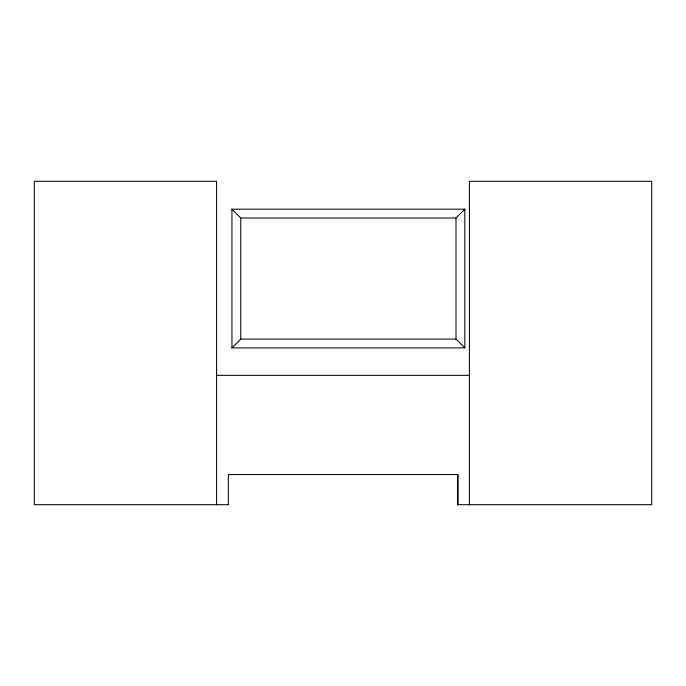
<?xml version="1.0" encoding="UTF-8"?>
<svg xmlns="http://www.w3.org/2000/svg" width="686" height="686" viewBox="0 0 686 686"><rect width="100%" height="100%" fill="white"/><g stroke="black" fill="none" stroke-linecap="round" stroke-linejoin="round"><path stroke-width="1.03" d="M231.937 347.905L240.76 339.081L456.001 339.081L464.825 347.905L464.825 209.187L231.937 209.187L231.937 347.905L464.825 347.905M231.937 209.187L240.76 218.011L456.001 218.011L464.825 209.187M216.579 375.336L469.421 375.336M228.404 504.699L34.3 504.699L34.3 181.301L216.579 181.301L216.579 504.699M469.421 504.699L469.421 181.301L651.7 181.301L651.7 504.699L457.596 504.699L457.596 474.541M458.025 504.699L458.025 474.541L228.352 474.541L228.352 504.699M456.001 218.011L456.001 339.081M240.76 218.011L240.76 339.081"/></g></svg>
